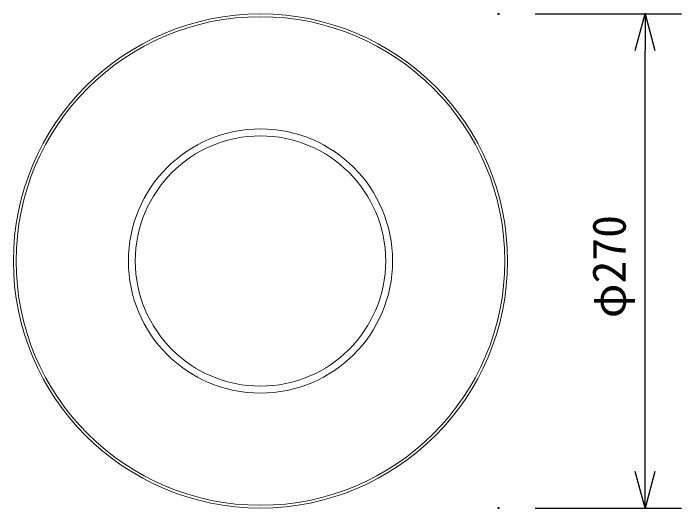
# Model space of a CAD drawing. Units: millimetres, scale not verified. Extents: x -62 to 63, y -57 to 57.
# Drawn here: x -19.43 to 17.07, y -11.93 to 15.13 of the extents above; entities that cross this region are included whole.
import ezdxf
from ezdxf.enums import TextEntityAlignment as Align

# ---------------------------------------------------------------- set-up
doc = ezdxf.new("R2010")
doc.units = ezdxf.units.MM
doc.header["$LTSCALE"] = 0.125
doc.header["$PDMODE"] = 32
doc.header["$PDSIZE"] = 0.0625
for name, color, linetype, lineweight in [('0-0_0', 7, 'Continuous', 25), ('0-3_GAIKEI', 1, 'Continuous', 18), ('0-6_SUNPO', 7, 'Continuous', 25)]:
    doc.layers.add(name, color=color, linetype=linetype, lineweight=lineweight)
doc.layers.add('0-5_DEFPOINTS', color=7, linetype='Continuous')
doc.styles.add('ＭＳ ゴシック', font='')
doc.styles.get('ＭＳ ゴシック').set_extended_font_data('MS Gothic')

# ---------------------------------------------------------------- blocks, each defined once
blk = doc.blocks.new('_OPEN30')
at = {"layer": '0-0_0'}
blk.add_line((0, 0), (-1, 0), dxfattribs=at)
blk.add_lwpolyline([(-1, 0.26795), (0, 0), (-1, -0.26795)], dxfattribs=at)
blk = doc.blocks.new('D4')
at = {"layer": '0-5_DEFPOINTS'}
for p in [(13.4121, -3.1083), (21.4121, -3.1083), (13.4121, -30.1083)]:
    blk.add_point(p, dxfattribs=at)
at = {"layer": '0-6_SUNPO'}
for p, q in [((15.4121, -3.1083), (23.4121, -3.1083)), ((21.4121, -28.1083), (21.4121, -5.1083)), ((15.4121, -30.1083), (23.4121, -30.1083))]:
    blk.add_line(p, q, dxfattribs=at)
at = {"layer": '0-6_SUNPO', "xscale": 2, "yscale": 2}
for p, rotation in [((21.4121, -3.1083), 90), ((21.4121, -30.1083), 270)]:
    blk.add_blockref('_OPEN30', p, dxfattribs=dict(at, rotation=rotation))
at = {"layer": '0-6_SUNPO', "style": 'ＭＳ ゴシック'}
blk.add_text('φ270', height=1.833, rotation=90, dxfattribs=at).set_placement((20.9121, -19.7333), align=Align.BOTTOM_LEFT)

msp = doc.modelspace()

# ---------------------------------------------------------------- linework, layer by layer
at = {"layer": '0-3_GAIKEI', "color": 7}
msp.add_circle((-5.9333, 1.5963), 13.5, dxfattribs=at)
at = {"layer": '0-3_GAIKEI'}
for radius in [13.3497, 7.2173, 6.8389]:
    msp.add_circle((-5.9333, 1.5963), radius, dxfattribs=at)

# ---------------------------------------------------------------- block references
at = {"layer": '0-6_SUNPO'}
msp.add_blockref('D4', (-6.3381, 18.2046), dxfattribs=at)

doc.saveas('drawing.dxf')
